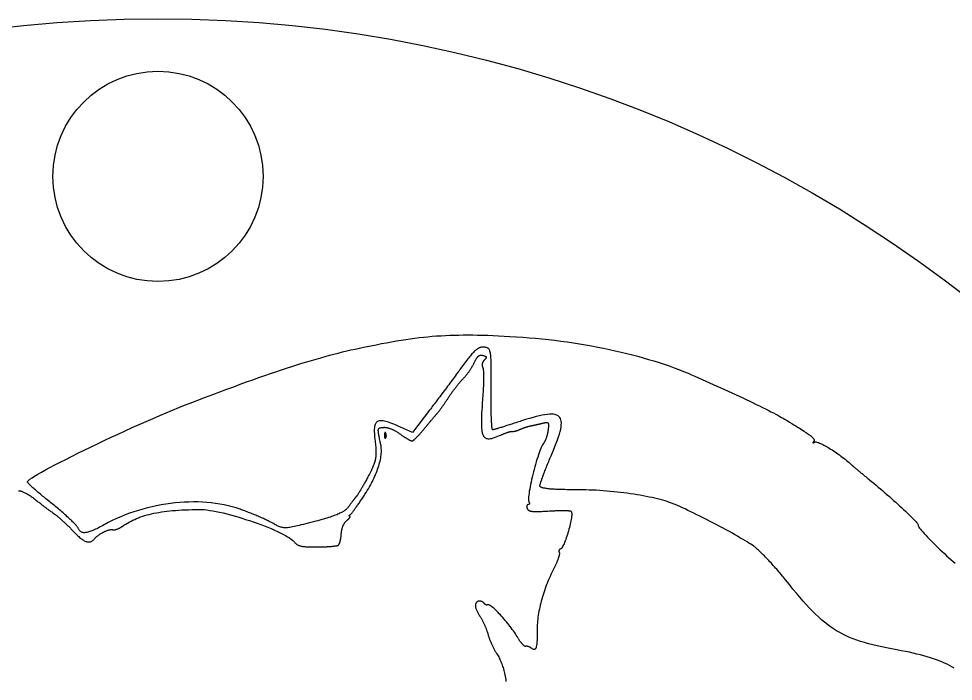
# Model space of a CAD drawing. Extents: x -25 to 25, y -25 to 25.
# Drawn here: x -2.65 to 15.13, y 12.39 to 25 of the extents above; entities that cross this region are included whole.
import ezdxf

# ---------------------------------------------------------------- set-up
doc = ezdxf.new("R2010")
doc.units = 0
for name, color, linetype in [('CUT', 1, 'CONTINUOUS'), ('MYON', 7, 'CONTINUOUS'), ('YOUMU', 7, 'CONTINUOUS')]:
    doc.layers.add(name, color=color, linetype=linetype)

msp = doc.modelspace()

# ---------------------------------------------------------------- linework, layer by layer
at = {"layer": 'CUT'}
for centre, radius in [((0, 0), 25), ((0, 22), 2)]:
    msp.add_circle(centre, radius, dxfattribs=at)
at = {"layer": 'MYON'}
msp.add_lwpolyline([(15.146, 12.645), (15.103, 12.671), (15.059, 12.695), (15.013, 12.719), (14.966, 12.741), (14.916, 12.763), (14.864, 12.784), (14.811, 12.804), (14.755, 12.824), (14.697, 12.843), (14.636, 12.861), (14.573, 12.879), (14.508, 12.896), (14.44, 12.913), (14.369, 12.929), (14.296, 12.945), (14.22, 12.961), (14.14, 12.976), (14.058, 12.991), (13.958, 13.01), (13.862, 13.029), (13.77, 13.048), (13.682, 13.067), (13.598, 13.087), (13.518, 13.108), (13.44, 13.13), (13.366, 13.153), (13.294, 13.177), (13.225, 13.202), (13.159, 13.229), (13.094, 13.258), (13.031, 13.289), (12.97, 13.321), (12.91, 13.356), (12.851, 13.393), (12.794, 13.432), (12.736, 13.474), (12.679, 13.519), (12.623, 13.566), (12.566, 13.617), (12.509, 13.67), (12.451, 13.727), (12.393, 13.788), (12.333, 13.852), (12.272, 13.92), (12.21, 13.992), (12.146, 14.068), (12.08, 14.148), (12.012, 14.233), (11.941, 14.322), (11.921, 14.347), (11.901, 14.372), (11.88, 14.397), (11.859, 14.423), (11.838, 14.448), (11.816, 14.473), (11.795, 14.499), (11.773, 14.524), (11.751, 14.549), (11.729, 14.573), (11.707, 14.598), (11.686, 14.622), (11.664, 14.646), (11.642, 14.669), (11.621, 14.692), (11.599, 14.715), (11.578, 14.737), (11.558, 14.758), (11.537, 14.779), (11.517, 14.799), (11.498, 14.819), (11.479, 14.837), (11.46, 14.855), (11.442, 14.872), (11.424, 14.888), (11.407, 14.903), (11.391, 14.917), (11.376, 14.931), (11.361, 14.943), (11.347, 14.954), (11.334, 14.963), (11.309, 14.982), (11.279, 15.002), (11.244, 15.023), (11.207, 15.047), (11.165, 15.072), (11.121, 15.099), (11.073, 15.126), (11.023, 15.155), (10.97, 15.185), (10.915, 15.216), (10.858, 15.247), (10.8, 15.279), (10.741, 15.311), (10.68, 15.343), (10.619, 15.376), (10.557, 15.408), (10.495, 15.44), (10.434, 15.472), (10.372, 15.503), (10.312, 15.534), (10.252, 15.563), (10.194, 15.592), (10.137, 15.62), (10.081, 15.646), (10.028, 15.672), (9.978, 15.695), (9.93, 15.717), (9.884, 15.737), (9.842, 15.755), (9.804, 15.771), (9.769, 15.784), (9.731, 15.798), (9.69, 15.812), (9.647, 15.826), (9.602, 15.839), (9.555, 15.852), (9.505, 15.864), (9.454, 15.876), (9.402, 15.888), (9.347, 15.9), (9.291, 15.911), (9.234, 15.922), (9.175, 15.933), (9.115, 15.943), (9.054, 15.952), (8.992, 15.961), (8.929, 15.97), (8.866, 15.978), (8.801, 15.986), (8.736, 15.994), (8.671, 16), (8.605, 16.007), (8.538, 16.013), (8.472, 16.018), (8.405, 16.022), (8.339, 16.027), (8.272, 16.03), (8.206, 16.033), (8.14, 16.035), (8.075, 16.037), (8.01, 16.038), (7.946, 16.038), (7.901, 16.038), (7.858, 16.039), (7.817, 16.039), (7.777, 16.039), (7.739, 16.04), (7.702, 16.041), (7.667, 16.042), (7.633, 16.043), (7.601, 16.044), (7.571, 16.045), (7.542, 16.047), (7.514, 16.049), (7.488, 16.05), (7.463, 16.052), (7.44, 16.055), (7.419, 16.057), (7.399, 16.059), (7.38, 16.062), (7.363, 16.065), (7.347, 16.068), (7.332, 16.071), (7.319, 16.074), (7.308, 16.077), (7.297, 16.081), (7.289, 16.085), (7.281, 16.089), (7.275, 16.093), (7.27, 16.097), (7.267, 16.101), (7.265, 16.106), (7.264, 16.111), (7.265, 16.115), (7.266, 16.121), (7.267, 16.128), (7.269, 16.137), (7.272, 16.147), (7.275, 16.158), (7.279, 16.171), (7.284, 16.184), (7.288, 16.199), (7.294, 16.214), (7.3, 16.231), (7.306, 16.249), (7.313, 16.267), (7.32, 16.287), (7.327, 16.307), (7.335, 16.328), (7.344, 16.35), (7.353, 16.373), (7.362, 16.396), (7.371, 16.42), (7.381, 16.445), (7.391, 16.47), (7.401, 16.496), (7.412, 16.522), (7.423, 16.548), (7.434, 16.575), (7.445, 16.602), (7.457, 16.63), (7.468, 16.658), (7.48, 16.686), (7.492, 16.714), (7.524, 16.788), (7.552, 16.858), (7.578, 16.923), (7.601, 16.985), (7.62, 17.043), (7.637, 17.097), (7.651, 17.147), (7.662, 17.193), (7.669, 17.235), (7.673, 17.274), (7.674, 17.309), (7.672, 17.341), (7.666, 17.369), (7.657, 17.394), (7.644, 17.415), (7.628, 17.433), (7.608, 17.448), (7.584, 17.459), (7.557, 17.468), (7.526, 17.473), (7.491, 17.476), (7.452, 17.475), (7.409, 17.472), (7.363, 17.465), (7.312, 17.456), (7.257, 17.444), (7.198, 17.43), (7.135, 17.413), (7.067, 17.394), (6.995, 17.372), (6.919, 17.347), (6.892, 17.338), (6.865, 17.33), (6.838, 17.321), (6.811, 17.312), (6.785, 17.304), (6.759, 17.296), (6.734, 17.288), (6.709, 17.28), (6.685, 17.272), (6.661, 17.265), (6.638, 17.258), (6.616, 17.251), (6.594, 17.244), (6.573, 17.237), (6.553, 17.231), (6.534, 17.225), (6.515, 17.22), (6.497, 17.214), (6.481, 17.209), (6.465, 17.205), (6.45, 17.2), (6.436, 17.196), (6.424, 17.193), (6.412, 17.19), (6.402, 17.187), (6.393, 17.184), (6.385, 17.182), (6.378, 17.181), (6.373, 17.18), (6.369, 17.179), (6.366, 17.179), (6.364, 17.18), (6.363, 17.183), (6.361, 17.188), (6.359, 17.196), (6.357, 17.205), (6.356, 17.216), (6.354, 17.229), (6.353, 17.244), (6.351, 17.26), (6.35, 17.279), (6.349, 17.299), (6.347, 17.32), (6.346, 17.343), (6.345, 17.367), (6.344, 17.393), (6.343, 17.421), (6.342, 17.449), (6.341, 17.479), (6.34, 17.51), (6.34, 17.542), (6.339, 17.575), (6.339, 17.609), (6.338, 17.645), (6.338, 17.681), (6.338, 17.718), (6.338, 17.756), (6.338, 17.794), (6.338, 17.833), (6.338, 17.873), (6.338, 17.914), (6.338, 17.955), (6.339, 18.026), (6.34, 18.092), (6.34, 18.154), (6.34, 18.212), (6.34, 18.266), (6.34, 18.316), (6.34, 18.362), (6.34, 18.405), (6.339, 18.445), (6.338, 18.481), (6.336, 18.514), (6.335, 18.544), (6.333, 18.572), (6.33, 18.596), (6.327, 18.618), (6.324, 18.638), (6.32, 18.656), (6.316, 18.671), (6.311, 18.685), (6.306, 18.697), (6.3, 18.707), (6.294, 18.716), (6.287, 18.723), (6.279, 18.729), (6.271, 18.734), (6.262, 18.738), (6.252, 18.742), (6.242, 18.745), (6.231, 18.747), (6.219, 18.749), (6.206, 18.751), (6.195, 18.752), (6.185, 18.753), (6.175, 18.753), (6.164, 18.752), (6.154, 18.75), (6.143, 18.748), (6.133, 18.745), (6.122, 18.741), (6.111, 18.736), (6.1, 18.731), (6.089, 18.724), (6.078, 18.717), (6.066, 18.708), (6.054, 18.699), (6.042, 18.689), (6.029, 18.678), (6.016, 18.666), (6.002, 18.652), (5.989, 18.638), (5.974, 18.622), (5.959, 18.606), (5.944, 18.588), (5.928, 18.569), (5.912, 18.549), (5.894, 18.527), (5.877, 18.504), (5.858, 18.48), (5.839, 18.455), (5.819, 18.428), (5.799, 18.4), (5.777, 18.371), (5.762, 18.349), (5.745, 18.326), (5.728, 18.303), (5.71, 18.279), (5.692, 18.254), (5.674, 18.228), (5.654, 18.202), (5.635, 18.176), (5.615, 18.148), (5.594, 18.121), (5.574, 18.093), (5.553, 18.065), (5.532, 18.036), (5.51, 18.008), (5.489, 17.979), (5.468, 17.95), (5.446, 17.921), (5.425, 17.893), (5.403, 17.864), (5.382, 17.836), (5.361, 17.807), (5.339, 17.779), (5.319, 17.752), (5.298, 17.724), (5.278, 17.698), (5.258, 17.671), (5.238, 17.646), (5.219, 17.621), (5.201, 17.596), (5.183, 17.573), (5.165, 17.55), (4.842, 17.129), (4.56, 17.254), (4.521, 17.271), (4.485, 17.286), (4.45, 17.3), (4.418, 17.312), (4.387, 17.323), (4.359, 17.332), (4.332, 17.339), (4.307, 17.345), (4.284, 17.349), (4.262, 17.352), (4.242, 17.352), (4.224, 17.351), (4.207, 17.349), (4.192, 17.344), (4.179, 17.338), (4.166, 17.329), (4.156, 17.319), (4.146, 17.307), (4.138, 17.293), (4.131, 17.277), (4.126, 17.259), (4.121, 17.239), (4.118, 17.217), (4.116, 17.193), (4.115, 17.166), (4.115, 17.138), (4.117, 17.107), (4.119, 17.074), (4.122, 17.039), (4.125, 17.002), (4.13, 16.962), (4.134, 16.934), (4.137, 16.906), (4.14, 16.88), (4.142, 16.855), (4.144, 16.831), (4.145, 16.808), (4.146, 16.786), (4.147, 16.765), (4.147, 16.744), (4.147, 16.724), (4.146, 16.704), (4.145, 16.685), (4.143, 16.666), (4.14, 16.647), (4.137, 16.629), (4.133, 16.61), (4.129, 16.592), (4.124, 16.573), (4.118, 16.554), (4.112, 16.535), (4.105, 16.516), (4.097, 16.496), (4.089, 16.475), (4.08, 16.454), (4.07, 16.432), (4.059, 16.41), (4.047, 16.386), (4.035, 16.362), (4.022, 16.336), (4.008, 16.309), (3.993, 16.281), (3.983, 16.263), (3.974, 16.245), (3.964, 16.228), (3.955, 16.21), (3.945, 16.193), (3.936, 16.176), (3.927, 16.16), (3.918, 16.143), (3.909, 16.127), (3.9, 16.112), (3.891, 16.096), (3.883, 16.081), (3.874, 16.067), (3.866, 16.053), (3.859, 16.04), (3.851, 16.027), (3.844, 16.014), (3.837, 16.002), (3.83, 15.991), (3.823, 15.98), (3.817, 15.97), (3.811, 15.961), (3.806, 15.953), (3.801, 15.945), (3.796, 15.937), (3.792, 15.931), (3.788, 15.925), (3.784, 15.921), (3.781, 15.917), (3.779, 15.914), (3.776, 15.912), (3.774, 15.91), (3.772, 15.907), (3.77, 15.905), (3.767, 15.902), (3.764, 15.898), (3.76, 15.895), (3.757, 15.89), (3.753, 15.886), (3.75, 15.881), (3.745, 15.876), (3.741, 15.871), (3.737, 15.866), (3.732, 15.86), (3.728, 15.854), (3.723, 15.848), (3.718, 15.841), (3.713, 15.835), (3.708, 15.828), (3.703, 15.821), (3.697, 15.814), (3.692, 15.806), (3.687, 15.799), (3.681, 15.791), (3.676, 15.784), (3.67, 15.776), (3.664, 15.768), (3.659, 15.76), (3.653, 15.752), (3.648, 15.744), (3.642, 15.736), (3.637, 15.728), (3.629, 15.717), (3.62, 15.706), (3.611, 15.695), (3.601, 15.685), (3.591, 15.675), (3.58, 15.665), (3.568, 15.655), (3.555, 15.646), (3.542, 15.636), (3.528, 15.627), (3.512, 15.618), (3.496, 15.608), (3.479, 15.599), (3.461, 15.59), (3.442, 15.581), (3.421, 15.572), (3.4, 15.563), (3.377, 15.554), (3.353, 15.545), (3.328, 15.536), (3.302, 15.527), (3.275, 15.517), (3.246, 15.508), (3.215, 15.499), (3.184, 15.489), (3.15, 15.479), (3.116, 15.469), (3.079, 15.459), (3.042, 15.449), (3.002, 15.438), (2.961, 15.428), (2.908, 15.414), (2.858, 15.401), (2.812, 15.389), (2.768, 15.378), (2.727, 15.368), (2.689, 15.359), (2.654, 15.35), (2.621, 15.343), (2.59, 15.336), (2.562, 15.33), (2.535, 15.325), (2.511, 15.321), (2.488, 15.318), (2.466, 15.316), (2.446, 15.314), (2.427, 15.314), (2.409, 15.314), (2.392, 15.315), (2.376, 15.317), (2.36, 15.32), (2.345, 15.323), (2.33, 15.327), (2.315, 15.332), (2.3, 15.338), (2.285, 15.345), (2.269, 15.352), (2.253, 15.361), (2.237, 15.37), (2.22, 15.379), (2.201, 15.39), (2.182, 15.401), (2.17, 15.408), (2.158, 15.415), (2.144, 15.422), (2.13, 15.429), (2.115, 15.437), (2.098, 15.445), (2.082, 15.453), (2.064, 15.462), (2.046, 15.47), (2.027, 15.479), (2.008, 15.488), (1.988, 15.497), (1.967, 15.506), (1.946, 15.515), (1.925, 15.525), (1.903, 15.534), (1.881, 15.543), (1.859, 15.553), (1.836, 15.562), (1.813, 15.572), (1.79, 15.581), (1.767, 15.59), (1.744, 15.599), (1.721, 15.608), (1.698, 15.617), (1.675, 15.626), (1.652, 15.635), (1.629, 15.643), (1.606, 15.651), (1.584, 15.659), (1.562, 15.667), (1.488, 15.692), (1.413, 15.713), (1.336, 15.733), (1.258, 15.75), (1.178, 15.765), (1.096, 15.778), (1.014, 15.788), (0.931, 15.796), (0.846, 15.801), (0.761, 15.805), (0.675, 15.806), (0.588, 15.804), (0.501, 15.801), (0.413, 15.795), (0.326, 15.788), (0.238, 15.777), (0.15, 15.765), (0.062, 15.751), (-0.026, 15.734), (-0.114, 15.715), (-0.201, 15.694), (-0.288, 15.671), (-0.374, 15.646), (-0.459, 15.619), (-0.543, 15.59), (-0.627, 15.558), (-0.709, 15.525), (-0.79, 15.489), (-0.87, 15.452), (-0.949, 15.412), (-1.026, 15.371), (-1.056, 15.354), (-1.085, 15.338), (-1.113, 15.323), (-1.14, 15.309), (-1.166, 15.297), (-1.191, 15.285), (-1.214, 15.274), (-1.237, 15.264), (-1.258, 15.255), (-1.279, 15.248), (-1.298, 15.241), (-1.317, 15.235), (-1.334, 15.23), (-1.351, 15.226), (-1.367, 15.224), (-1.381, 15.222), (-1.396, 15.221), (-1.409, 15.221), (-1.421, 15.222), (-1.433, 15.224), (-1.444, 15.227), (-1.454, 15.231), (-1.464, 15.236), (-1.473, 15.242), (-1.481, 15.249), (-1.489, 15.256), (-1.496, 15.265), (-1.503, 15.275), (-1.509, 15.285), (-1.514, 15.297), (-1.52, 15.309), (-1.522, 15.315), (-1.526, 15.321), (-1.531, 15.329), (-1.537, 15.337), (-1.544, 15.346), (-1.553, 15.356), (-1.562, 15.366), (-1.572, 15.378), (-1.584, 15.39), (-1.596, 15.402), (-1.609, 15.416), (-1.624, 15.43), (-1.639, 15.444), (-1.654, 15.46), (-1.671, 15.475), (-1.688, 15.491), (-1.706, 15.508), (-1.725, 15.525), (-1.744, 15.542), (-1.764, 15.56), (-1.785, 15.578), (-1.806, 15.596), (-1.827, 15.615), (-1.849, 15.634), (-1.872, 15.653), (-1.894, 15.672), (-1.917, 15.691), (-1.941, 15.71), (-1.965, 15.73), (-1.989, 15.749), (-2.013, 15.769), (-2.037, 15.788), (-2.061, 15.807), (-2.085, 15.826), (-2.108, 15.845), (-2.131, 15.864), (-2.153, 15.883), (-2.175, 15.901), (-2.197, 15.919), (-2.218, 15.936), (-2.238, 15.954), (-2.258, 15.971), (-2.277, 15.987), (-2.296, 16.003), (-2.314, 16.019), (-2.331, 16.034), (-2.348, 16.049), (-2.364, 16.063), (-2.379, 16.076), (-2.393, 16.089), (-2.406, 16.101), (-2.418, 16.113), (-2.43, 16.124), (-2.44, 16.134), (-2.449, 16.144), (-2.458, 16.152), (-2.465, 16.16), (-2.471, 16.167), (-2.476, 16.173), (-2.48, 16.178), (-2.483, 16.182), (-2.484, 16.186), (-2.48, 16.198), (-2.464, 16.215), (-2.436, 16.238), (-2.396, 16.265), (-2.347, 16.296), (-2.287, 16.332), (-2.218, 16.372), (-2.141, 16.415), (-2.055, 16.461), (-1.962, 16.51), (-1.862, 16.562), (-1.756, 16.616), (-1.644, 16.673), (-1.528, 16.731), (-1.407, 16.79), (-1.282, 16.85), (-1.154, 16.912), (-1.024, 16.974), (-0.892, 17.036), (-0.759, 17.098), (-0.625, 17.159), (-0.491, 17.22), (-0.358, 17.28), (-0.226, 17.339), (-0.095, 17.396), (0.032, 17.451), (0.157, 17.504), (0.278, 17.554), (0.394, 17.602), (0.506, 17.647), (0.612, 17.688), (0.76, 17.744), (0.904, 17.799), (1.044, 17.852), (1.179, 17.903), (1.311, 17.952), (1.44, 17.999), (1.564, 18.045), (1.685, 18.088), (1.803, 18.131), (1.918, 18.171), (2.03, 18.21), (2.138, 18.248), (2.244, 18.284), (2.347, 18.319), (2.448, 18.352), (2.547, 18.384), (2.643, 18.414), (2.737, 18.444), (2.829, 18.472), (2.919, 18.499), (3.008, 18.525), (3.095, 18.55), (3.181, 18.573), (3.265, 18.596), (3.348, 18.618), (3.43, 18.639), (3.512, 18.659), (3.592, 18.679), (3.672, 18.697), (3.752, 18.715), (3.831, 18.732), (3.941, 18.755), (4.048, 18.777), (4.151, 18.798), (4.251, 18.818), (4.348, 18.836), (4.442, 18.853), (4.535, 18.869), (4.625, 18.884), (4.713, 18.898), (4.8, 18.91), (4.886, 18.922), (4.97, 18.932), (5.054, 18.942), (5.137, 18.95), (5.219, 18.958), (5.302, 18.964), (5.385, 18.969), (5.468, 18.974), (5.551, 18.978), (5.636, 18.98), (5.722, 18.982), (5.809, 18.983), (5.898, 18.983), (5.988, 18.983), (6.081, 18.981), (6.176, 18.979), (6.274, 18.976), (6.375, 18.972), (6.478, 18.967), (6.586, 18.962), (6.696, 18.956), (6.819, 18.949), (6.941, 18.94), (7.064, 18.93), (7.185, 18.92), (7.306, 18.908), (7.427, 18.895), (7.547, 18.881), (7.667, 18.865), (7.785, 18.849), (7.903, 18.832), (8.02, 18.814), (8.136, 18.794), (8.251, 18.774), (8.366, 18.753), (8.479, 18.731), (8.59, 18.707), (8.701, 18.683), (8.81, 18.658), (8.918, 18.632), (9.025, 18.605), (9.13, 18.578), (9.233, 18.549), (9.335, 18.519), (9.435, 18.489), (9.534, 18.458), (9.63, 18.426), (9.725, 18.393), (9.818, 18.359), (9.909, 18.325), (9.997, 18.29), (10.084, 18.254), (10.149, 18.226), (10.216, 18.197), (10.284, 18.167), (10.353, 18.137), (10.423, 18.106), (10.493, 18.075), (10.564, 18.043), (10.635, 18.011), (10.707, 17.979), (10.778, 17.946), (10.849, 17.913), (10.919, 17.881), (10.989, 17.848), (11.058, 17.816), (11.126, 17.784), (11.193, 17.753), (11.258, 17.721), (11.322, 17.691), (11.384, 17.661), (11.444, 17.632), (11.502, 17.603), (11.557, 17.575), (11.61, 17.549), (11.66, 17.523), (11.708, 17.499), (11.752, 17.476), (11.793, 17.454), (11.831, 17.434), (11.865, 17.415), (11.895, 17.398), (11.921, 17.383), (11.969, 17.354), (12.014, 17.326), (12.057, 17.3), (12.097, 17.276), (12.135, 17.252), (12.17, 17.23), (12.203, 17.209), (12.235, 17.189), (12.264, 17.171), (12.291, 17.153), (12.315, 17.136), (12.338, 17.121), (12.359, 17.106), (12.379, 17.092), (12.396, 17.08), (12.412, 17.068), (12.426, 17.056), (12.438, 17.046), (12.449, 17.036), (12.458, 17.027), (12.466, 17.018), (12.472, 17.01), (12.477, 17.003), (12.481, 16.996), (12.484, 16.989), (12.485, 16.983), (12.485, 16.977), (12.484, 16.972), (12.482, 16.967), (12.479, 16.962), (12.476, 16.957), (12.473, 16.954), (12.471, 16.952), (12.469, 16.949), (12.467, 16.947), (12.466, 16.945), (12.465, 16.943), (12.463, 16.941), (12.463, 16.94), (12.462, 16.938), (12.461, 16.937), (12.461, 16.936), (12.461, 16.934), (12.461, 16.934), (12.462, 16.933), (12.462, 16.932), (12.463, 16.932), (12.464, 16.931), (12.465, 16.931), (12.467, 16.931), (12.468, 16.932), (12.47, 16.932), (12.472, 16.932), (12.474, 16.933), (12.476, 16.934), (12.479, 16.935), (12.482, 16.936), (12.485, 16.938), (12.488, 16.939), (12.491, 16.941), (12.494, 16.943), (12.498, 16.945), (12.505, 16.947), (12.514, 16.948), (12.525, 16.947), (12.537, 16.944), (12.552, 16.94), (12.568, 16.934), (12.586, 16.927), (12.605, 16.919), (12.626, 16.909), (12.648, 16.899), (12.671, 16.887), (12.694, 16.874), (12.719, 16.86), (12.745, 16.845), (12.771, 16.829), (12.798, 16.812), (12.825, 16.795), (12.853, 16.777), (12.881, 16.759), (12.909, 16.74), (12.937, 16.72), (12.965, 16.7), (12.993, 16.68), (13.02, 16.659), (13.047, 16.639), (13.074, 16.618), (13.1, 16.597), (13.125, 16.576), (13.149, 16.556), (13.172, 16.535), (13.195, 16.515), (13.199, 16.511), (13.203, 16.507), (13.209, 16.502), (13.215, 16.496), (13.222, 16.491), (13.229, 16.484), (13.237, 16.477), (13.245, 16.47), (13.254, 16.463), (13.264, 16.455), (13.274, 16.446), (13.284, 16.437), (13.295, 16.428), (13.306, 16.419), (13.318, 16.409), (13.33, 16.399), (13.342, 16.389), (13.355, 16.378), (13.368, 16.367), (13.381, 16.356), (13.395, 16.345), (13.409, 16.334), (13.422, 16.322), (13.436, 16.311), (13.451, 16.299), (13.465, 16.287), (13.479, 16.276), (13.494, 16.264), (13.508, 16.252), (13.523, 16.24), (13.538, 16.228), (13.578, 16.195), (13.62, 16.161), (13.662, 16.126), (13.704, 16.09), (13.746, 16.054), (13.789, 16.018), (13.831, 15.981), (13.873, 15.944), (13.915, 15.908), (13.956, 15.871), (13.997, 15.835), (14.037, 15.799), (14.076, 15.763), (14.114, 15.728), (14.15, 15.694), (14.186, 15.661), (14.22, 15.629), (14.252, 15.598), (14.283, 15.569), (14.311, 15.54), (14.338, 15.514), (14.363, 15.489), (14.385, 15.466), (14.405, 15.444), (14.422, 15.425), (14.437, 15.408), (14.449, 15.394), (14.457, 15.381), (14.463, 15.372), (14.466, 15.365), (14.465, 15.361), (14.463, 15.354), (14.467, 15.344), (14.475, 15.329), (14.488, 15.31), (14.505, 15.288), (14.526, 15.263), (14.551, 15.235), (14.578, 15.204), (14.609, 15.171), (14.642, 15.136), (14.678, 15.099), (14.715, 15.061), (14.754, 15.022), (14.794, 14.983), (14.836, 14.942), (14.878, 14.902), (14.92, 14.862), (14.963, 14.822), (15.005, 14.783), (15.047, 14.745), (15.087, 14.709), (15.127, 14.674), (15.165, 14.641)], dxfattribs=at)
at = {"layer": 'YOUMU'}
msp.add_lwpolyline([(-2.652, 16.019), (-2.645, 16.019), (-2.637, 16.018), (-2.628, 16.017), (-2.618, 16.015), (-2.608, 16.012), (-2.596, 16.009), (-2.584, 16.004), (-2.572, 16), (-2.559, 15.994), (-2.545, 15.988), (-2.531, 15.981), (-2.516, 15.974), (-2.502, 15.967), (-2.487, 15.958), (-2.472, 15.95), (-2.456, 15.94), (-2.441, 15.931), (-2.426, 15.921), (-2.41, 15.91), (-2.395, 15.9), (-2.38, 15.888), (-2.366, 15.877), (-2.347, 15.862), (-2.33, 15.848), (-2.314, 15.835), (-2.298, 15.823), (-2.284, 15.811), (-2.27, 15.8), (-2.257, 15.79), (-2.244, 15.78), (-2.232, 15.77), (-2.221, 15.761), (-2.21, 15.753), (-2.199, 15.745), (-2.189, 15.737), (-2.179, 15.729), (-2.169, 15.721), (-2.159, 15.714), (-2.149, 15.706), (-2.139, 15.699), (-2.129, 15.692), (-2.119, 15.684), (-2.109, 15.676), (-2.098, 15.669), (-2.087, 15.661), (-2.075, 15.652), (-2.063, 15.644), (-2.05, 15.634), (-2.037, 15.625), (-2.023, 15.615), (-2.008, 15.604), (-1.992, 15.593), (-1.975, 15.581), (-1.967, 15.576), (-1.958, 15.569), (-1.949, 15.562), (-1.94, 15.555), (-1.93, 15.547), (-1.92, 15.539), (-1.909, 15.53), (-1.899, 15.521), (-1.887, 15.512), (-1.876, 15.502), (-1.864, 15.492), (-1.853, 15.482), (-1.841, 15.471), (-1.828, 15.46), (-1.816, 15.449), (-1.804, 15.437), (-1.791, 15.426), (-1.779, 15.414), (-1.766, 15.402), (-1.754, 15.39), (-1.741, 15.378), (-1.729, 15.366), (-1.716, 15.354), (-1.704, 15.342), (-1.691, 15.33), (-1.679, 15.318), (-1.667, 15.305), (-1.656, 15.293), (-1.644, 15.281), (-1.633, 15.27), (-1.622, 15.258), (-1.601, 15.236), (-1.582, 15.216), (-1.563, 15.197), (-1.544, 15.179), (-1.526, 15.162), (-1.509, 15.146), (-1.492, 15.132), (-1.476, 15.118), (-1.46, 15.106), (-1.445, 15.095), (-1.43, 15.085), (-1.416, 15.076), (-1.402, 15.068), (-1.389, 15.062), (-1.375, 15.056), (-1.363, 15.052), (-1.35, 15.048), (-1.338, 15.046), (-1.327, 15.044), (-1.315, 15.044), (-1.304, 15.045), (-1.293, 15.047), (-1.282, 15.05), (-1.272, 15.054), (-1.262, 15.059), (-1.252, 15.065), (-1.242, 15.072), (-1.232, 15.079), (-1.222, 15.088), (-1.213, 15.098), (-1.203, 15.109), (-1.195, 15.119), (-1.186, 15.128), (-1.177, 15.137), (-1.167, 15.146), (-1.157, 15.155), (-1.146, 15.164), (-1.134, 15.173), (-1.122, 15.181), (-1.11, 15.189), (-1.098, 15.198), (-1.085, 15.206), (-1.072, 15.213), (-1.059, 15.22), (-1.046, 15.228), (-1.033, 15.234), (-1.02, 15.241), (-1.007, 15.247), (-0.994, 15.252), (-0.981, 15.257), (-0.969, 15.262), (-0.957, 15.266), (-0.945, 15.27), (-0.933, 15.273), (-0.922, 15.275), (-0.911, 15.277), (-0.901, 15.279), (-0.891, 15.28), (-0.882, 15.28), (-0.874, 15.279), (-0.866, 15.278), (-0.859, 15.276), (-0.856, 15.275), (-0.852, 15.274), (-0.849, 15.274), (-0.845, 15.274), (-0.841, 15.274), (-0.836, 15.274), (-0.831, 15.274), (-0.826, 15.275), (-0.821, 15.276), (-0.816, 15.277), (-0.81, 15.279), (-0.805, 15.28), (-0.799, 15.282), (-0.793, 15.284), (-0.787, 15.286), (-0.78, 15.288), (-0.774, 15.291), (-0.767, 15.293), (-0.761, 15.296), (-0.754, 15.299), (-0.747, 15.302), (-0.741, 15.305), (-0.734, 15.309), (-0.727, 15.313), (-0.72, 15.316), (-0.713, 15.32), (-0.707, 15.324), (-0.7, 15.328), (-0.693, 15.332), (-0.686, 15.337), (-0.68, 15.341), (-0.647, 15.363), (-0.615, 15.384), (-0.582, 15.403), (-0.548, 15.422), (-0.513, 15.441), (-0.478, 15.458), (-0.442, 15.475), (-0.406, 15.49), (-0.368, 15.505), (-0.33, 15.52), (-0.29, 15.533), (-0.25, 15.546), (-0.209, 15.558), (-0.166, 15.569), (-0.122, 15.58), (-0.077, 15.59), (-0.031, 15.599), (0.017, 15.607), (0.066, 15.615), (0.117, 15.623), (0.169, 15.629), (0.223, 15.635), (0.278, 15.641), (0.335, 15.645), (0.394, 15.65), (0.455, 15.653), (0.517, 15.656), (0.582, 15.659), (0.648, 15.661), (0.716, 15.663), (0.787, 15.664), (0.83, 15.663), (0.878, 15.66), (0.93, 15.654), (0.985, 15.646), (1.044, 15.636), (1.106, 15.625), (1.171, 15.611), (1.238, 15.596), (1.307, 15.579), (1.377, 15.561), (1.449, 15.541), (1.521, 15.52), (1.594, 15.498), (1.667, 15.475), (1.74, 15.452), (1.813, 15.427), (1.884, 15.402), (1.954, 15.377), (2.022, 15.351), (2.089, 15.325), (2.153, 15.298), (2.214, 15.272), (2.272, 15.246), (2.327, 15.22), (2.378, 15.195), (2.424, 15.17), (2.466, 15.145), (2.503, 15.122), (2.535, 15.099), (2.562, 15.077), (2.582, 15.056), (2.59, 15.047), (2.598, 15.039), (2.605, 15.031), (2.613, 15.023), (2.62, 15.016), (2.628, 15.01), (2.636, 15.003), (2.644, 14.998), (2.652, 14.992), (2.66, 14.988), (2.669, 14.983), (2.679, 14.979), (2.689, 14.975), (2.699, 14.972), (2.711, 14.968), (2.723, 14.966), (2.735, 14.963), (2.749, 14.961), (2.763, 14.959), (2.779, 14.957), (2.795, 14.956), (2.813, 14.954), (2.831, 14.953), (2.851, 14.952), (2.872, 14.952), (2.895, 14.951), (2.919, 14.951), (2.944, 14.95), (2.971, 14.95), (3, 14.95), (3.03, 14.95), (3.049, 14.95), (3.068, 14.951), (3.086, 14.951), (3.105, 14.951), (3.123, 14.952), (3.141, 14.952), (3.159, 14.953), (3.176, 14.953), (3.194, 14.954), (3.21, 14.955), (3.227, 14.956), (3.243, 14.957), (3.258, 14.958), (3.273, 14.959), (3.288, 14.96), (3.302, 14.961), (3.316, 14.962), (3.329, 14.964), (3.341, 14.965), (3.353, 14.966), (3.364, 14.968), (3.374, 14.969), (3.384, 14.971), (3.393, 14.972), (3.401, 14.974), (3.408, 14.975), (3.415, 14.977), (3.42, 14.979), (3.425, 14.98), (3.429, 14.982), (3.432, 14.984), (3.434, 14.986), (3.436, 14.988), (3.439, 14.991), (3.441, 14.995), (3.443, 14.998), (3.446, 15.003), (3.448, 15.007), (3.45, 15.012), (3.453, 15.017), (3.455, 15.023), (3.457, 15.029), (3.459, 15.035), (3.461, 15.042), (3.463, 15.049), (3.466, 15.056), (3.467, 15.063), (3.469, 15.071), (3.471, 15.079), (3.473, 15.087), (3.475, 15.096), (3.476, 15.104), (3.478, 15.113), (3.479, 15.122), (3.481, 15.131), (3.482, 15.14), (3.483, 15.149), (3.484, 15.158), (3.485, 15.168), (3.486, 15.177), (3.487, 15.186), (3.488, 15.196), (3.488, 15.207), (3.489, 15.218), (3.49, 15.229), (3.492, 15.24), (3.493, 15.251), (3.495, 15.261), (3.497, 15.271), (3.499, 15.281), (3.501, 15.291), (3.504, 15.301), (3.506, 15.31), (3.509, 15.319), (3.512, 15.328), (3.515, 15.337), (3.518, 15.345), (3.522, 15.354), (3.525, 15.362), (3.529, 15.37), (3.533, 15.378), (3.537, 15.385), (3.541, 15.392), (3.546, 15.4), (3.55, 15.406), (3.555, 15.413), (3.56, 15.42), (3.565, 15.426), (3.571, 15.432), (3.576, 15.438), (3.582, 15.443), (3.587, 15.448), (3.593, 15.454), (3.598, 15.458), (3.603, 15.462), (3.608, 15.466), (3.612, 15.47), (3.616, 15.474), (3.62, 15.478), (3.624, 15.481), (3.628, 15.485), (3.631, 15.489), (3.635, 15.492), (3.638, 15.495), (3.641, 15.499), (3.643, 15.502), (3.646, 15.505), (3.648, 15.508), (3.65, 15.511), (3.651, 15.513), (3.653, 15.516), (3.654, 15.518), (3.655, 15.52), (3.656, 15.522), (3.657, 15.524), (3.657, 15.526), (3.657, 15.527), (3.657, 15.529), (3.656, 15.53), (3.655, 15.531), (3.654, 15.532), (3.653, 15.532), (3.651, 15.533), (3.649, 15.533), (3.647, 15.533), (3.646, 15.533), (3.644, 15.533), (3.642, 15.534), (3.641, 15.534), (3.64, 15.534), (3.639, 15.535), (3.638, 15.536), (3.637, 15.536), (3.637, 15.537), (3.636, 15.538), (3.636, 15.539), (3.636, 15.54), (3.636, 15.541), (3.637, 15.542), (3.637, 15.543), (3.637, 15.545), (3.638, 15.546), (3.639, 15.547), (3.64, 15.549), (3.641, 15.55), (3.642, 15.552), (3.644, 15.553), (3.645, 15.555), (3.647, 15.556), (3.649, 15.558), (3.651, 15.559), (3.653, 15.561), (3.655, 15.563), (3.658, 15.565), (3.66, 15.566), (3.663, 15.569), (3.667, 15.572), (3.671, 15.576), (3.676, 15.581), (3.681, 15.587), (3.686, 15.593), (3.693, 15.601), (3.699, 15.609), (3.706, 15.618), (3.714, 15.628), (3.722, 15.638), (3.73, 15.649), (3.739, 15.661), (3.748, 15.674), (3.758, 15.686), (3.767, 15.7), (3.777, 15.714), (3.788, 15.729), (3.798, 15.744), (3.809, 15.759), (3.82, 15.775), (3.831, 15.791), (3.843, 15.808), (3.854, 15.825), (3.866, 15.843), (3.878, 15.86), (3.89, 15.878), (3.902, 15.896), (3.914, 15.915), (3.926, 15.933), (3.938, 15.952), (3.961, 15.987), (3.982, 16.022), (4.003, 16.057), (4.023, 16.092), (4.043, 16.127), (4.061, 16.161), (4.079, 16.195), (4.095, 16.229), (4.112, 16.263), (4.127, 16.297), (4.141, 16.33), (4.155, 16.363), (4.167, 16.395), (4.179, 16.427), (4.19, 16.459), (4.2, 16.491), (4.209, 16.521), (4.217, 16.552), (4.225, 16.582), (4.231, 16.611), (4.237, 16.64), (4.241, 16.668), (4.245, 16.696), (4.248, 16.723), (4.25, 16.75), (4.251, 16.775), (4.25, 16.8), (4.249, 16.825), (4.247, 16.848), (4.244, 16.871), (4.24, 16.893), (4.234, 16.925), (4.227, 16.954), (4.222, 16.981), (4.216, 17.007), (4.212, 17.03), (4.207, 17.052), (4.204, 17.072), (4.2, 17.09), (4.198, 17.107), (4.195, 17.122), (4.194, 17.135), (4.193, 17.148), (4.192, 17.159), (4.192, 17.169), (4.193, 17.177), (4.194, 17.185), (4.196, 17.192), (4.198, 17.198), (4.201, 17.203), (4.205, 17.207), (4.21, 17.21), (4.215, 17.213), (4.221, 17.216), (4.227, 17.218), (4.235, 17.219), (4.243, 17.22), (4.252, 17.222), (4.261, 17.223), (4.271, 17.223), (4.283, 17.224), (4.294, 17.225), (4.302, 17.226), (4.309, 17.226), (4.317, 17.225), (4.325, 17.225), (4.334, 17.224), (4.342, 17.223), (4.351, 17.221), (4.36, 17.22), (4.369, 17.217), (4.379, 17.215), (4.388, 17.212), (4.398, 17.209), (4.408, 17.206), (4.418, 17.202), (4.428, 17.198), (4.438, 17.194), (4.449, 17.19), (4.459, 17.185), (4.47, 17.18), (4.481, 17.175), (4.491, 17.169), (4.502, 17.164), (4.513, 17.158), (4.524, 17.151), (4.535, 17.145), (4.547, 17.138), (4.558, 17.131), (4.569, 17.124), (4.58, 17.116), (4.591, 17.108), (4.603, 17.1), (4.613, 17.093), (4.623, 17.086), (4.633, 17.079), (4.642, 17.073), (4.652, 17.066), (4.662, 17.059), (4.672, 17.053), (4.681, 17.047), (4.691, 17.04), (4.7, 17.034), (4.709, 17.029), (4.718, 17.023), (4.727, 17.018), (4.735, 17.013), (4.744, 17.008), (4.752, 17.003), (4.76, 16.998), (4.767, 16.994), (4.775, 16.99), (4.782, 16.986), (4.788, 16.983), (4.795, 16.98), (4.801, 16.977), (4.806, 16.974), (4.811, 16.972), (4.816, 16.97), (4.821, 16.969), (4.824, 16.967), (4.828, 16.966), (4.831, 16.966), (4.834, 16.966), (4.836, 16.966), (4.839, 16.967), (4.842, 16.968), (4.846, 16.97), (4.851, 16.973), (4.855, 16.976), (4.86, 16.979), (4.865, 16.984), (4.871, 16.988), (4.877, 16.993), (4.883, 16.999), (4.89, 17.004), (4.897, 17.011), (4.904, 17.017), (4.911, 17.025), (4.919, 17.032), (4.927, 17.04), (4.934, 17.048), (4.943, 17.056), (4.951, 17.065), (4.96, 17.074), (4.968, 17.084), (4.977, 17.093), (4.986, 17.103), (4.995, 17.113), (5.004, 17.124), (5.013, 17.134), (5.022, 17.145), (5.031, 17.156), (5.04, 17.167), (5.05, 17.178), (5.059, 17.19), (5.068, 17.201), (5.078, 17.213), (5.087, 17.225), (5.097, 17.236), (5.106, 17.248), (5.116, 17.259), (5.126, 17.271), (5.135, 17.283), (5.145, 17.294), (5.154, 17.306), (5.163, 17.317), (5.173, 17.328), (5.182, 17.339), (5.191, 17.35), (5.2, 17.36), (5.209, 17.371), (5.217, 17.381), (5.226, 17.391), (5.234, 17.4), (5.242, 17.41), (5.249, 17.419), (5.257, 17.427), (5.264, 17.435), (5.271, 17.443), (5.277, 17.451), (5.283, 17.458), (5.289, 17.464), (5.294, 17.47), (5.299, 17.476), (5.304, 17.481), (5.308, 17.486), (5.313, 17.491), (5.318, 17.498), (5.324, 17.504), (5.33, 17.511), (5.336, 17.519), (5.342, 17.527), (5.348, 17.535), (5.355, 17.544), (5.362, 17.553), (5.369, 17.563), (5.377, 17.573), (5.384, 17.583), (5.392, 17.594), (5.399, 17.604), (5.407, 17.615), (5.415, 17.627), (5.423, 17.638), (5.432, 17.65), (5.44, 17.661), (5.448, 17.673), (5.456, 17.685), (5.464, 17.697), (5.473, 17.709), (5.481, 17.722), (5.489, 17.734), (5.497, 17.746), (5.505, 17.758), (5.513, 17.77), (5.521, 17.782), (5.528, 17.794), (5.536, 17.806), (5.544, 17.819), (5.552, 17.831), (5.561, 17.844), (5.57, 17.856), (5.579, 17.869), (5.588, 17.882), (5.597, 17.895), (5.606, 17.908), (5.616, 17.921), (5.625, 17.934), (5.635, 17.947), (5.645, 17.96), (5.654, 17.973), (5.664, 17.985), (5.674, 17.998), (5.684, 18.01), (5.693, 18.022), (5.703, 18.034), (5.712, 18.046), (5.722, 18.057), (5.731, 18.068), (5.74, 18.079), (5.749, 18.09), (5.758, 18.1), (5.767, 18.109), (5.775, 18.119), (5.783, 18.128), (5.791, 18.136), (5.799, 18.144), (5.806, 18.151), (5.813, 18.158), (5.821, 18.166), (5.828, 18.174), (5.835, 18.182), (5.843, 18.191), (5.851, 18.2), (5.858, 18.209), (5.866, 18.218), (5.874, 18.228), (5.881, 18.237), (5.889, 18.247), (5.897, 18.257), (5.904, 18.268), (5.912, 18.278), (5.919, 18.288), (5.927, 18.299), (5.934, 18.309), (5.941, 18.32), (5.948, 18.331), (5.955, 18.341), (5.961, 18.352), (5.968, 18.362), (5.974, 18.373), (5.98, 18.383), (5.986, 18.393), (5.992, 18.403), (5.997, 18.413), (6.002, 18.423), (6.007, 18.432), (6.011, 18.441), (6.015, 18.45), (6.021, 18.463), (6.026, 18.475), (6.032, 18.486), (6.037, 18.496), (6.042, 18.506), (6.047, 18.516), (6.052, 18.525), (6.057, 18.533), (6.062, 18.541), (6.067, 18.548), (6.072, 18.555), (6.077, 18.561), (6.081, 18.566), (6.086, 18.571), (6.091, 18.576), (6.096, 18.58), (6.101, 18.584), (6.106, 18.587), (6.111, 18.59), (6.116, 18.592), (6.121, 18.594), (6.127, 18.596), (6.132, 18.597), (6.138, 18.598), (6.143, 18.598), (6.149, 18.598), (6.155, 18.598), (6.162, 18.597), (6.168, 18.596), (6.175, 18.595), (6.182, 18.593), (6.189, 18.591), (6.196, 18.589), (6.203, 18.587), (6.209, 18.585), (6.215, 18.583), (6.22, 18.581), (6.225, 18.58), (6.229, 18.578), (6.233, 18.576), (6.236, 18.574), (6.239, 18.572), (6.241, 18.57), (6.243, 18.568), (6.245, 18.565), (6.246, 18.563), (6.247, 18.561), (6.247, 18.558), (6.247, 18.555), (6.246, 18.553), (6.245, 18.55), (6.244, 18.546), (6.242, 18.543), (6.24, 18.54), (6.237, 18.536), (6.234, 18.532), (6.231, 18.528), (6.227, 18.524), (6.223, 18.519), (6.218, 18.514), (6.213, 18.509), (6.208, 18.503), (6.204, 18.499), (6.2, 18.495), (6.196, 18.491), (6.193, 18.487), (6.19, 18.482), (6.187, 18.478), (6.184, 18.474), (6.181, 18.469), (6.179, 18.465), (6.177, 18.46), (6.175, 18.456), (6.173, 18.451), (6.172, 18.447), (6.17, 18.442), (6.169, 18.438), (6.168, 18.433), (6.168, 18.429), (6.167, 18.424), (6.167, 18.419), (6.167, 18.415), (6.167, 18.41), (6.167, 18.405), (6.168, 18.4), (6.168, 18.396), (6.169, 18.391), (6.171, 18.386), (6.172, 18.382), (6.174, 18.377), (6.175, 18.372), (6.177, 18.367), (6.18, 18.363), (6.182, 18.358), (6.183, 18.352), (6.185, 18.344), (6.186, 18.336), (6.188, 18.326), (6.189, 18.314), (6.19, 18.302), (6.191, 18.288), (6.192, 18.274), (6.193, 18.258), (6.193, 18.241), (6.193, 18.223), (6.194, 18.205), (6.194, 18.185), (6.194, 18.165), (6.194, 18.144), (6.193, 18.122), (6.193, 18.099), (6.192, 18.076), (6.192, 18.052), (6.191, 18.027), (6.19, 18.002), (6.189, 17.977), (6.188, 17.951), (6.186, 17.924), (6.185, 17.897), (6.183, 17.87), (6.181, 17.843), (6.179, 17.815), (6.177, 17.787), (6.175, 17.759), (6.17, 17.687), (6.165, 17.618), (6.16, 17.554), (6.157, 17.494), (6.154, 17.438), (6.153, 17.386), (6.152, 17.338), (6.152, 17.293), (6.153, 17.252), (6.155, 17.215), (6.159, 17.181), (6.163, 17.15), (6.169, 17.123), (6.176, 17.099), (6.184, 17.078), (6.194, 17.06), (6.205, 17.045), (6.218, 17.032), (6.232, 17.023), (6.247, 17.016), (6.264, 17.011), (6.283, 17.009), (6.304, 17.009), (6.326, 17.012), (6.35, 17.016), (6.376, 17.023), (6.404, 17.032), (6.434, 17.042), (6.466, 17.055), (6.5, 17.069), (6.536, 17.085), (6.544, 17.089), (6.553, 17.092), (6.562, 17.096), (6.571, 17.1), (6.58, 17.103), (6.589, 17.107), (6.597, 17.11), (6.606, 17.113), (6.614, 17.117), (6.623, 17.12), (6.631, 17.123), (6.639, 17.125), (6.647, 17.128), (6.654, 17.131), (6.662, 17.133), (6.669, 17.135), (6.676, 17.137), (6.683, 17.139), (6.69, 17.141), (6.696, 17.143), (6.702, 17.144), (6.708, 17.145), (6.714, 17.147), (6.719, 17.148), (6.724, 17.148), (6.728, 17.149), (6.732, 17.149), (6.736, 17.15), (6.739, 17.15), (6.742, 17.149), (6.744, 17.149), (6.747, 17.148), (6.749, 17.148), (6.752, 17.148), (6.755, 17.148), (6.758, 17.148), (6.762, 17.148), (6.765, 17.148), (6.769, 17.149), (6.773, 17.149), (6.777, 17.15), (6.781, 17.151), (6.786, 17.151), (6.79, 17.152), (6.794, 17.153), (6.799, 17.154), (6.804, 17.156), (6.809, 17.157), (6.813, 17.158), (6.818, 17.16), (6.823, 17.161), (6.828, 17.163), (6.833, 17.165), (6.839, 17.167), (6.844, 17.168), (6.849, 17.17), (6.854, 17.172), (6.859, 17.174), (6.864, 17.177), (6.869, 17.179), (6.874, 17.181), (6.879, 17.183), (6.884, 17.186), (6.889, 17.188), (6.895, 17.191), (6.901, 17.193), (6.907, 17.196), (6.913, 17.198), (6.919, 17.201), (6.926, 17.203), (6.933, 17.206), (6.94, 17.208), (6.947, 17.211), (6.954, 17.214), (6.961, 17.216), (6.969, 17.219), (6.976, 17.221), (6.984, 17.224), (6.992, 17.226), (6.999, 17.228), (7.007, 17.231), (7.014, 17.233), (7.022, 17.235), (7.03, 17.237), (7.037, 17.239), (7.045, 17.242), (7.052, 17.244), (7.059, 17.245), (7.067, 17.247), (7.074, 17.249), (7.081, 17.251), (7.088, 17.252), (7.094, 17.254), (7.101, 17.255), (7.108, 17.256), (7.115, 17.258), (7.122, 17.259), (7.13, 17.261), (7.137, 17.263), (7.145, 17.264), (7.153, 17.266), (7.161, 17.268), (7.169, 17.27), (7.177, 17.272), (7.185, 17.273), (7.194, 17.275), (7.202, 17.277), (7.21, 17.279), (7.218, 17.281), (7.227, 17.283), (7.235, 17.285), (7.243, 17.286), (7.251, 17.288), (7.259, 17.29), (7.267, 17.292), (7.275, 17.294), (7.282, 17.296), (7.29, 17.297), (7.297, 17.299), (7.304, 17.301), (7.311, 17.302), (7.317, 17.304), (7.324, 17.305), (7.33, 17.307), (7.34, 17.309), (7.349, 17.312), (7.358, 17.314), (7.366, 17.315), (7.374, 17.317), (7.381, 17.318), (7.388, 17.319), (7.394, 17.319), (7.399, 17.319), (7.404, 17.318), (7.409, 17.317), (7.413, 17.316), (7.416, 17.314), (7.419, 17.312), (7.422, 17.309), (7.424, 17.305), (7.426, 17.301), (7.428, 17.296), (7.429, 17.291), (7.43, 17.285), (7.43, 17.278), (7.43, 17.27), (7.43, 17.262), (7.43, 17.253), (7.429, 17.243), (7.428, 17.233), (7.427, 17.221), (7.426, 17.209), (7.424, 17.196), (7.423, 17.181), (7.421, 17.166), (7.419, 17.157), (7.418, 17.148), (7.417, 17.139), (7.415, 17.13), (7.413, 17.121), (7.411, 17.111), (7.409, 17.102), (7.407, 17.093), (7.405, 17.084), (7.402, 17.075), (7.4, 17.066), (7.397, 17.057), (7.394, 17.048), (7.392, 17.039), (7.389, 17.03), (7.386, 17.022), (7.383, 17.014), (7.38, 17.006), (7.377, 16.998), (7.374, 16.99), (7.371, 16.983), (7.367, 16.976), (7.364, 16.969), (7.361, 16.962), (7.358, 16.956), (7.354, 16.95), (7.351, 16.944), (7.348, 16.939), (7.344, 16.934), (7.341, 16.93), (7.338, 16.926), (7.327, 16.911), (7.316, 16.892), (7.304, 16.869), (7.291, 16.841), (7.278, 16.81), (7.265, 16.776), (7.251, 16.739), (7.238, 16.7), (7.224, 16.658), (7.21, 16.614), (7.196, 16.568), (7.183, 16.521), (7.169, 16.473), (7.156, 16.425), (7.143, 16.376), (7.131, 16.327), (7.119, 16.278), (7.108, 16.23), (7.098, 16.183), (7.088, 16.137), (7.079, 16.092), (7.072, 16.05), (7.065, 16.01), (7.059, 15.972), (7.055, 15.937), (7.052, 15.905), (7.05, 15.877), (7.049, 15.853), (7.05, 15.833), (7.053, 15.817), (7.057, 15.806), (7.059, 15.803), (7.06, 15.801), (7.062, 15.798), (7.063, 15.796), (7.064, 15.793), (7.065, 15.791), (7.065, 15.788), (7.066, 15.786), (7.066, 15.784), (7.067, 15.782), (7.067, 15.779), (7.067, 15.777), (7.067, 15.775), (7.066, 15.773), (7.066, 15.772), (7.065, 15.77), (7.065, 15.768), (7.064, 15.767), (7.063, 15.765), (7.062, 15.764), (7.061, 15.762), (7.059, 15.761), (7.058, 15.76), (7.057, 15.759), (7.055, 15.758), (7.053, 15.758), (7.051, 15.757), (7.049, 15.757), (7.047, 15.756), (7.045, 15.756), (7.042, 15.756), (7.04, 15.756), (7.038, 15.756), (7.035, 15.755), (7.033, 15.754), (7.031, 15.754), (7.03, 15.752), (7.028, 15.751), (7.026, 15.75), (7.025, 15.748), (7.023, 15.747), (7.022, 15.745), (7.021, 15.743), (7.02, 15.74), (7.019, 15.738), (7.018, 15.736), (7.018, 15.733), (7.017, 15.73), (7.017, 15.728), (7.017, 15.725), (7.016, 15.722), (7.017, 15.719), (7.017, 15.715), (7.017, 15.712), (7.017, 15.709), (7.018, 15.705), (7.019, 15.701), (7.02, 15.698), (7.021, 15.694), (7.022, 15.69), (7.023, 15.687), (7.024, 15.683), (7.027, 15.677), (7.03, 15.671), (7.033, 15.666), (7.036, 15.661), (7.04, 15.656), (7.044, 15.652), (7.049, 15.648), (7.054, 15.645), (7.06, 15.641), (7.067, 15.638), (7.074, 15.636), (7.083, 15.633), (7.091, 15.631), (7.101, 15.629), (7.112, 15.628), (7.124, 15.626), (7.136, 15.625), (7.15, 15.624), (7.165, 15.624), (7.181, 15.624), (7.198, 15.623), (7.217, 15.624), (7.236, 15.624), (7.258, 15.625), (7.28, 15.626), (7.304, 15.627), (7.33, 15.628), (7.357, 15.629), (7.385, 15.631), (7.416, 15.633), (7.448, 15.635), (7.469, 15.636), (7.489, 15.637), (7.51, 15.638), (7.53, 15.639), (7.55, 15.64), (7.569, 15.641), (7.589, 15.642), (7.607, 15.642), (7.626, 15.643), (7.644, 15.643), (7.661, 15.644), (7.678, 15.644), (7.694, 15.644), (7.71, 15.644), (7.725, 15.644), (7.74, 15.643), (7.754, 15.643), (7.767, 15.643), (7.78, 15.642), (7.791, 15.641), (7.802, 15.641), (7.812, 15.64), (7.822, 15.639), (7.83, 15.638), (7.838, 15.637), (7.844, 15.636), (7.85, 15.634), (7.855, 15.633), (7.859, 15.632), (7.861, 15.63), (7.863, 15.628), (7.867, 15.619), (7.87, 15.605), (7.872, 15.589), (7.872, 15.571), (7.871, 15.549), (7.869, 15.526), (7.865, 15.5), (7.861, 15.473), (7.856, 15.444), (7.85, 15.414), (7.843, 15.382), (7.836, 15.35), (7.827, 15.318), (7.819, 15.285), (7.809, 15.252), (7.8, 15.219), (7.79, 15.186), (7.779, 15.154), (7.769, 15.123), (7.758, 15.093), (7.747, 15.064), (7.736, 15.037), (7.725, 15.012), (7.715, 14.989), (7.704, 14.968), (7.694, 14.95), (7.684, 14.934), (7.675, 14.922), (7.666, 14.912), (7.657, 14.907), (7.65, 14.905), (7.648, 14.905), (7.646, 14.904), (7.644, 14.904), (7.642, 14.903), (7.641, 14.903), (7.639, 14.902), (7.638, 14.901), (7.636, 14.9), (7.635, 14.898), (7.634, 14.897), (7.633, 14.895), (7.632, 14.893), (7.631, 14.892), (7.63, 14.89), (7.63, 14.888), (7.629, 14.885), (7.629, 14.883), (7.628, 14.881), (7.628, 14.878), (7.628, 14.876), (7.628, 14.873), (7.628, 14.87), (7.629, 14.868), (7.629, 14.865), (7.629, 14.862), (7.63, 14.859), (7.631, 14.856), (7.632, 14.852), (7.633, 14.849), (7.634, 14.846), (7.635, 14.843), (7.636, 14.839), (7.637, 14.835), (7.637, 14.83), (7.637, 14.825), (7.637, 14.819), (7.636, 14.812), (7.635, 14.805), (7.634, 14.798), (7.632, 14.79), (7.63, 14.781), (7.628, 14.773), (7.626, 14.763), (7.623, 14.754), (7.62, 14.744), (7.616, 14.734), (7.613, 14.723), (7.609, 14.712), (7.605, 14.701), (7.601, 14.689), (7.596, 14.678), (7.591, 14.666), (7.586, 14.654), (7.581, 14.642), (7.576, 14.629), (7.57, 14.617), (7.564, 14.604), (7.558, 14.591), (7.552, 14.579), (7.546, 14.566), (7.539, 14.553), (7.533, 14.54), (7.513, 14.503), (7.495, 14.466), (7.477, 14.428), (7.459, 14.39), (7.442, 14.352), (7.426, 14.313), (7.41, 14.274), (7.394, 14.235), (7.379, 14.196), (7.365, 14.157), (7.351, 14.117), (7.338, 14.078), (7.326, 14.038), (7.314, 13.999), (7.303, 13.959), (7.292, 13.92), (7.282, 13.881), (7.273, 13.842), (7.264, 13.803), (7.256, 13.764), (7.248, 13.726), (7.242, 13.688), (7.236, 13.65), (7.23, 13.613), (7.226, 13.576), (7.222, 13.539), (7.219, 13.503), (7.216, 13.468), (7.214, 13.433), (7.213, 13.398), (7.213, 13.364), (7.213, 13.332), (7.213, 13.301), (7.213, 13.272), (7.213, 13.245), (7.212, 13.219), (7.212, 13.195), (7.211, 13.172), (7.209, 13.151), (7.208, 13.131), (7.206, 13.113), (7.205, 13.096), (7.203, 13.081), (7.2, 13.067), (7.198, 13.054), (7.195, 13.043), (7.192, 13.033), (7.188, 13.024), (7.185, 13.017), (7.181, 13.01), (7.176, 13.005), (7.172, 13.002), (7.167, 12.999), (7.161, 12.997), (7.156, 12.997), (7.15, 12.997), (7.143, 12.999), (7.137, 13.002), (7.13, 13.006), (7.122, 13.01), (7.114, 13.016), (7.106, 13.022), (7.103, 13.025), (7.1, 13.027), (7.096, 13.03), (7.093, 13.032), (7.089, 13.034), (7.086, 13.037), (7.082, 13.039), (7.079, 13.041), (7.075, 13.043), (7.071, 13.045), (7.067, 13.046), (7.063, 13.048), (7.06, 13.05), (7.056, 13.051), (7.052, 13.052), (7.048, 13.054), (7.044, 13.055), (7.041, 13.056), (7.037, 13.057), (7.033, 13.058), (7.029, 13.058), (7.026, 13.059), (7.022, 13.059), (7.019, 13.06), (7.015, 13.06), (7.012, 13.06), (7.009, 13.06), (7.006, 13.06), (7.003, 13.059), (7, 13.059), (6.997, 13.058), (6.995, 13.058), (6.991, 13.058), (6.988, 13.058), (6.985, 13.059), (6.981, 13.061), (6.977, 13.063), (6.973, 13.065), (6.969, 13.068), (6.964, 13.071), (6.96, 13.075), (6.955, 13.079), (6.95, 13.083), (6.945, 13.088), (6.94, 13.093), (6.935, 13.098), (6.93, 13.104), (6.924, 13.11), (6.919, 13.116), (6.913, 13.123), (6.908, 13.13), (6.902, 13.137), (6.897, 13.144), (6.891, 13.152), (6.886, 13.16), (6.88, 13.168), (6.874, 13.176), (6.869, 13.185), (6.863, 13.194), (6.858, 13.203), (6.852, 13.212), (6.847, 13.221), (6.832, 13.246), (6.816, 13.272), (6.799, 13.299), (6.78, 13.326), (6.761, 13.354), (6.741, 13.382), (6.72, 13.41), (6.698, 13.439), (6.676, 13.467), (6.653, 13.496), (6.63, 13.524), (6.607, 13.551), (6.584, 13.578), (6.56, 13.605), (6.537, 13.631), (6.514, 13.656), (6.492, 13.68), (6.469, 13.703), (6.448, 13.725), (6.427, 13.745), (6.407, 13.764), (6.387, 13.782), (6.369, 13.797), (6.352, 13.811), (6.336, 13.823), (6.321, 13.833), (6.308, 13.841), (6.296, 13.847), (6.286, 13.85), (6.278, 13.851), (6.271, 13.849), (6.269, 13.848), (6.267, 13.847), (6.266, 13.846), (6.264, 13.845), (6.262, 13.845), (6.26, 13.844), (6.258, 13.844), (6.255, 13.844), (6.253, 13.844), (6.251, 13.844), (6.249, 13.845), (6.247, 13.845), (6.245, 13.846), (6.243, 13.846), (6.24, 13.847), (6.238, 13.848), (6.236, 13.849), (6.234, 13.85), (6.232, 13.851), (6.23, 13.853), (6.228, 13.854), (6.226, 13.855), (6.224, 13.857), (6.222, 13.859), (6.22, 13.861), (6.218, 13.863), (6.216, 13.865), (6.215, 13.867), (6.213, 13.869), (6.211, 13.871), (6.21, 13.874), (6.208, 13.876), (6.207, 13.878), (6.205, 13.881), (6.203, 13.883), (6.201, 13.885), (6.198, 13.887), (6.196, 13.89), (6.194, 13.892), (6.191, 13.894), (6.188, 13.896), (6.186, 13.898), (6.183, 13.9), (6.18, 13.902), (6.177, 13.903), (6.174, 13.905), (6.171, 13.907), (6.168, 13.908), (6.165, 13.909), (6.161, 13.911), (6.158, 13.912), (6.155, 13.913), (6.151, 13.914), (6.148, 13.915), (6.145, 13.916), (6.142, 13.917), (6.138, 13.918), (6.135, 13.918), (6.132, 13.919), (6.128, 13.919), (6.125, 13.919), (6.122, 13.919), (6.112, 13.919), (6.102, 13.918), (6.094, 13.916), (6.085, 13.913), (6.078, 13.91), (6.071, 13.906), (6.065, 13.902), (6.06, 13.896), (6.055, 13.891), (6.051, 13.884), (6.047, 13.877), (6.045, 13.87), (6.042, 13.862), (6.041, 13.853), (6.04, 13.844), (6.04, 13.834), (6.041, 13.824), (6.042, 13.813), (6.044, 13.802), (6.047, 13.791), (6.05, 13.779), (6.054, 13.767), (6.058, 13.754), (6.064, 13.741), (6.07, 13.728), (6.076, 13.714), (6.083, 13.7), (6.091, 13.686), (6.1, 13.671), (6.109, 13.656), (6.119, 13.641), (6.125, 13.633), (6.131, 13.624), (6.136, 13.615), (6.142, 13.605), (6.148, 13.595), (6.154, 13.585), (6.16, 13.574), (6.165, 13.564), (6.171, 13.552), (6.177, 13.541), (6.183, 13.53), (6.189, 13.518), (6.194, 13.506), (6.2, 13.494), (6.206, 13.482), (6.211, 13.47), (6.217, 13.457), (6.222, 13.445), (6.227, 13.433), (6.232, 13.421), (6.237, 13.408), (6.242, 13.396), (6.246, 13.384), (6.251, 13.372), (6.255, 13.36), (6.259, 13.349), (6.263, 13.337), (6.267, 13.326), (6.27, 13.315), (6.273, 13.304), (6.276, 13.294), (6.279, 13.284), (6.282, 13.273), (6.285, 13.262), (6.289, 13.25), (6.293, 13.239), (6.297, 13.227), (6.301, 13.215), (6.306, 13.203), (6.31, 13.191), (6.315, 13.179), (6.32, 13.166), (6.325, 13.154), (6.33, 13.141), (6.336, 13.129), (6.341, 13.116), (6.346, 13.104), (6.352, 13.091), (6.358, 13.079), (6.363, 13.067), (6.369, 13.055), (6.375, 13.043), (6.381, 13.031), (6.387, 13.02), (6.393, 13.008), (6.399, 12.997), (6.405, 12.987), (6.41, 12.976), (6.416, 12.966), (6.422, 12.957), (6.428, 12.947), (6.433, 12.939), (6.446, 12.919), (6.458, 12.898), (6.47, 12.878), (6.482, 12.857), (6.493, 12.836), (6.503, 12.815), (6.513, 12.794), (6.523, 12.772), (6.532, 12.749), (6.541, 12.726), (6.549, 12.703), (6.557, 12.678), (6.565, 12.654), (6.573, 12.628), (6.58, 12.602), (6.586, 12.575), (6.593, 12.547), (6.599, 12.518), (6.605, 12.488), (6.611, 12.457), (6.616, 12.425), (6.621, 12.392)], dxfattribs=at)
msp.add_lwpolyline([(4.337, 17.03), (4.339, 17.032), (4.339, 17.034), (4.34, 17.036), (4.341, 17.038), (4.342, 17.041), (4.343, 17.043), (4.343, 17.046), (4.344, 17.049), (4.344, 17.052), (4.344, 17.055), (4.344, 17.058), (4.345, 17.061), (4.345, 17.064), (4.345, 17.067), (4.344, 17.07), (4.344, 17.073), (4.344, 17.076), (4.344, 17.079), (4.343, 17.083), (4.342, 17.086), (4.342, 17.089), (4.341, 17.092), (4.34, 17.096), (4.339, 17.099), (4.338, 17.102), (4.337, 17.105), (4.336, 17.109), (4.336, 17.109), (4.336, 17.109), (4.335, 17.112), (4.333, 17.115), (4.332, 17.118), (4.331, 17.12), (4.329, 17.122), (4.328, 17.124), (4.327, 17.126), (4.326, 17.127), (4.324, 17.128), (4.323, 17.129), (4.322, 17.129), (4.321, 17.129), (4.32, 17.129), (4.319, 17.129), (4.318, 17.128), (4.317, 17.127), (4.316, 17.126), (4.316, 17.125), (4.315, 17.123), (4.314, 17.121), (4.313, 17.119), (4.313, 17.116), (4.312, 17.113), (4.312, 17.11), (4.311, 17.107), (4.31, 17.103), (4.31, 17.1), (4.31, 17.095), (4.309, 17.091), (4.309, 17.086), (4.309, 17.081), (4.309, 17.077), (4.309, 17.073), (4.309, 17.068), (4.309, 17.064), (4.309, 17.06), (4.309, 17.056), (4.309, 17.053), (4.31, 17.049), (4.31, 17.046), (4.311, 17.043), (4.311, 17.04), (4.312, 17.037), (4.312, 17.034), (4.313, 17.032), (4.314, 17.03), (4.315, 17.028), (4.316, 17.026), (4.316, 17.024), (4.317, 17.023), (4.318, 17.021), (4.32, 17.02), (4.321, 17.02), (4.322, 17.019), (4.323, 17.019), (4.324, 17.018), (4.326, 17.019), (4.327, 17.019), (4.328, 17.019), (4.33, 17.02), (4.331, 17.021), (4.332, 17.023), (4.334, 17.024), (4.335, 17.026), (4.336, 17.028)], close=True, dxfattribs=at)

doc.saveas('drawing.dxf')
